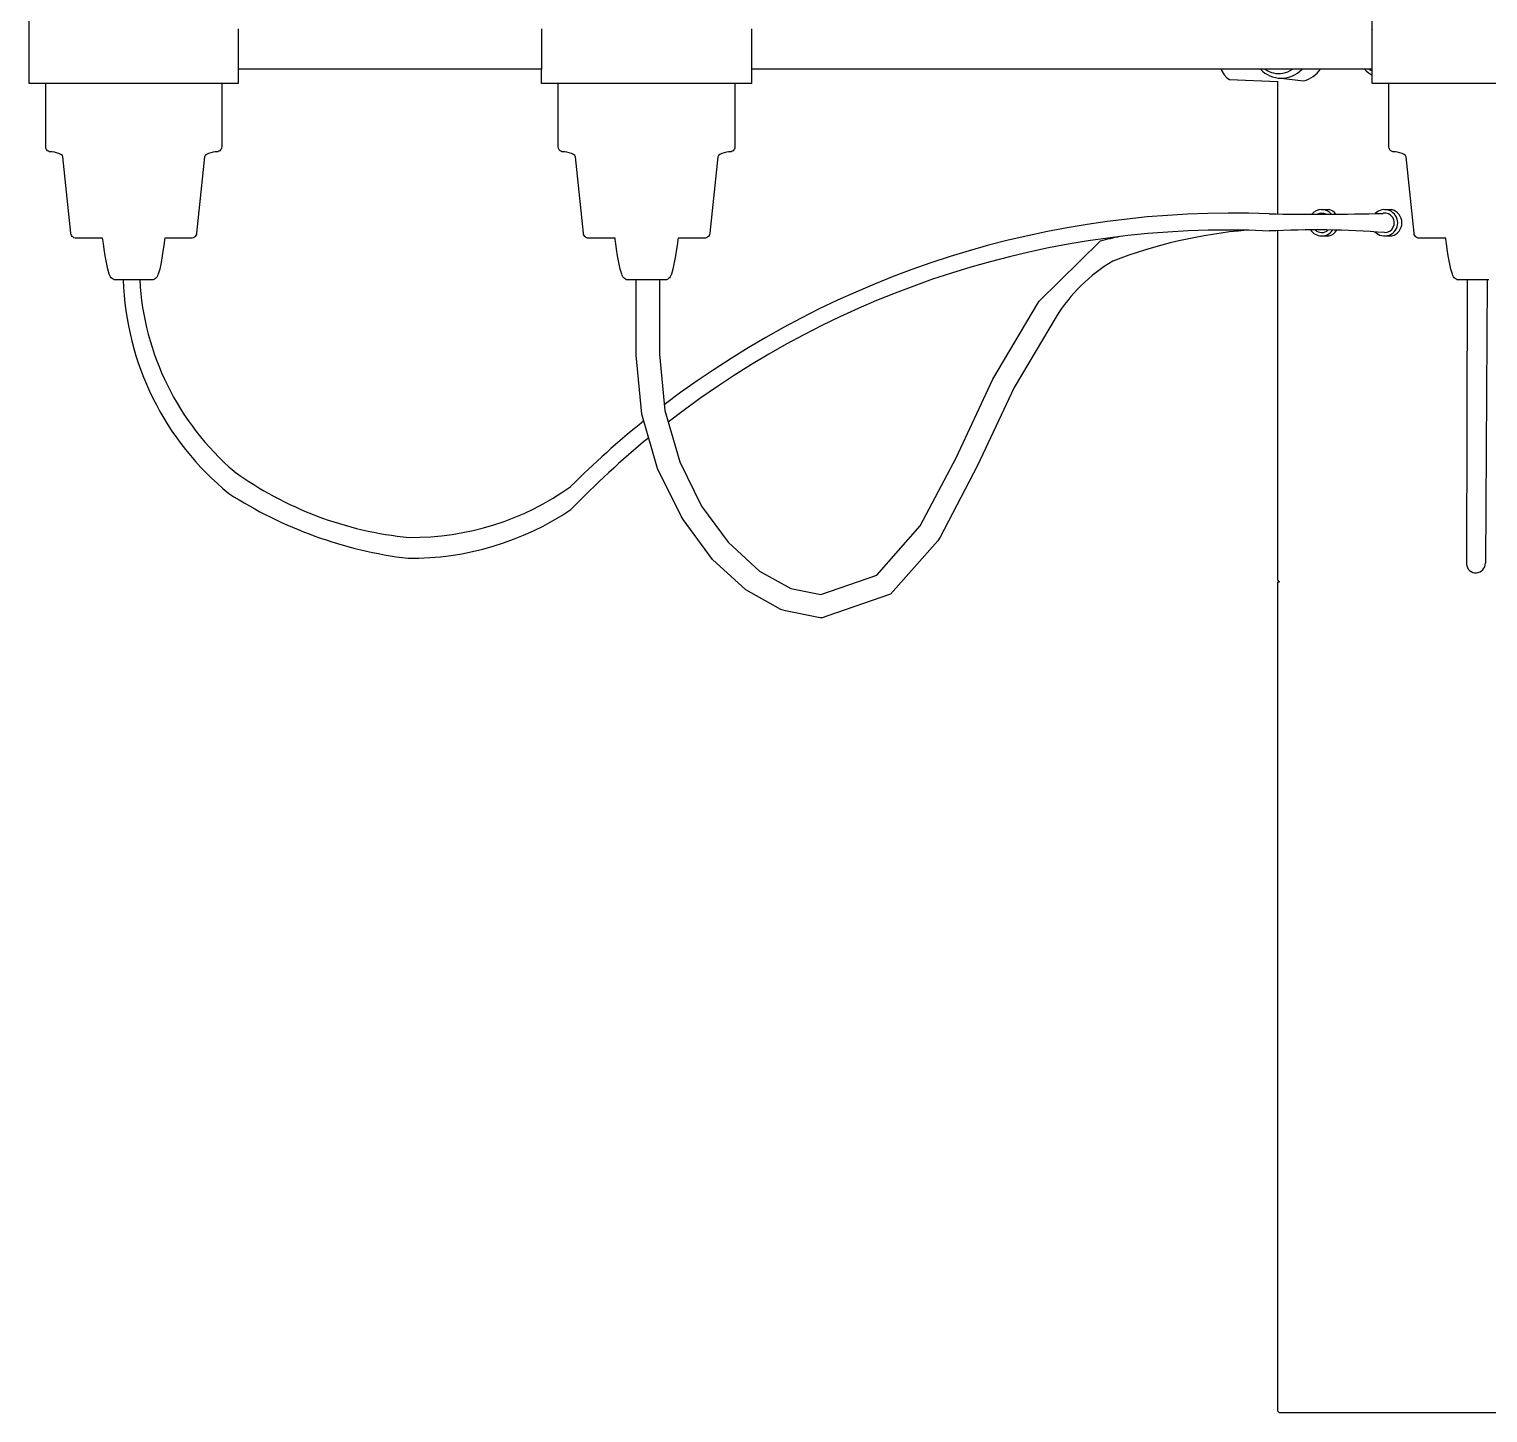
# Model space of a CAD drawing. Header units: millimetres. Extents: x 112 to 8820, y -2365 to 5002.
# Drawn here: x 4274.5 to 4494.1, y -1118.3 to -910.1 of the extents above; entities that cross this region are included whole.
import ezdxf

# ---------------------------------------------------------------- set-up
doc = ezdxf.new("R2010")
doc.units = ezdxf.units.MM

# ---------------------------------------------------------------- blocks, each defined once
blk = doc.blocks.new('2097-50_EL_frontal')
for p, q in [((-21.796, 20.003), (-21.796, 21.003)), ((-1.579, 20.003), (-1.579, 21.003)), ((-18.648, 20.83), (-18.648, 20.221)), ((-14.082, 20.83), (-14.082, 20.221)), ((-10.922, 20.83), (-10.922, 20.221)), ((-14.082, 20.221), (-18.648, 20.221)), ((-18.648, 20.221), (-18.648, 20.003)), ((-14.082, 20.003), (-14.082, 20.221)), ((-1.579, 20.221), (-10.922, 20.221)), ((-10.922, 20.221), (-10.922, 20.003)), ((-3.861, 20.221), (-3.81, 20.138)), ((-3.847, 20.203), (-3.844, 20.193)), ((-21.789, 20.003), (-21.796, 20.003)), ((-21.72, 20.003), (-21.789, 20.003)), ((-21.392, 20.003), (-21.72, 20.003)), ((-21.546, 19.051), (-21.546, 20.003)), ((-21.146, 20.003), (-21.392, 20.003)), ((-20.861, 20.003), (-21.146, 20.003)), ((-20.547, 20.003), (-20.861, 20.003)), ((-20.218, 20.003), (-20.547, 20.003)), ((-19.89, 20.003), (-20.218, 20.003)), ((-19.576, 20.003), (-19.89, 20.003)), ((-19.29, 20.003), (-19.576, 20.003)), ((-19.045, 20.003), (-19.29, 20.003)), ((-18.851, 20.003), (-19.045, 20.003)), ((-18.898, 20.003), (-18.898, 19.051)), ((-18.717, 20.003), (-18.851, 20.003)), ((-18.648, 20.003), (-18.717, 20.003)), ((-14.014, 20.003), (-14.082, 20.003)), ((-13.879, 20.003), (-14.014, 20.003)), ((-13.685, 20.003), (-13.879, 20.003)), ((-13.832, 19.051), (-13.832, 20.003)), ((-13.44, 20.003), (-13.685, 20.003)), ((-13.154, 20.003), (-13.44, 20.003)), ((-12.84, 20.003), (-13.154, 20.003)), ((-12.512, 20.003), (-12.84, 20.003)), ((-12.184, 20.003), (-12.512, 20.003)), ((-11.87, 20.003), (-12.184, 20.003)), ((-11.584, 20.003), (-11.87, 20.003)), ((-11.338, 20.003), (-11.584, 20.003)), ((-11.144, 20.003), (-11.338, 20.003)), ((-11.172, 20.003), (-11.172, 19.051)), ((-11.01, 20.003), (-11.144, 20.003)), ((-10.941, 20.003), (-11.01, 20.003)), ((-10.922, 20.003), (-10.941, 20.003)), ((-3.81, 20.138), (-3.768, 20.088)), ((-3.768, 20.088), (-3.726, 20.067)), ((-3.726, 20.067), (-3.002, 20.036)), ((-3.002, 18.041), (-3.002, 20.042)), ((-2.949, 20.086), (-2.613, 20.043, -0.095)), ((1.581, 20.003), (-1.579, 20.003)), ((-1.329, 19.051), (-1.329, 20.003)), ((-21.544, 19.034), (-21.546, 19.051)), ((-21.539, 19.019), (-21.544, 19.034)), ((-21.53, 19.005), (-21.539, 19.019)), ((-21.518, 18.993), (-21.53, 19.005)), ((-21.505, 18.985), (-21.518, 18.993)), ((-21.489, 18.979), (-21.505, 18.985)), ((-21.472, 18.977), (-21.489, 18.979)), ((-21.448, 18.975), (-21.472, 18.977)), ((-21.417, 18.97), (-21.448, 18.975)), ((-21.382, 18.961), (-21.417, 18.97)), ((-21.348, 18.95), (-21.382, 18.961)), ((-21.318, 18.936), (-21.348, 18.95)), ((-21.296, 18.921), (-21.318, 18.936)), ((-21.287, 18.903), (-21.296, 18.921)), ((-21.168, 17.751), (-21.287, 18.903)), ((-19.157, 18.903), (-19.276, 17.751)), ((-19.148, 18.921), (-19.157, 18.903)), ((-19.126, 18.936), (-19.148, 18.921)), ((-19.096, 18.95), (-19.126, 18.936)), ((-19.062, 18.961), (-19.096, 18.95)), ((-19.027, 18.97), (-19.062, 18.961)), ((-18.996, 18.975), (-19.027, 18.97)), ((-18.972, 18.977), (-18.996, 18.975)), ((-18.955, 18.979), (-18.972, 18.977)), ((-18.939, 18.985), (-18.955, 18.979)), ((-18.926, 18.993), (-18.939, 18.985)), ((-18.914, 19.005), (-18.926, 18.993)), ((-18.905, 19.019), (-18.914, 19.005)), ((-18.9, 19.034), (-18.905, 19.019)), ((-18.898, 19.051), (-18.9, 19.034)), ((-13.83, 19.034), (-13.832, 19.051)), ((-13.825, 19.019), (-13.83, 19.034)), ((-13.816, 19.005), (-13.825, 19.019)), ((-13.805, 18.993), (-13.816, 19.005)), ((-13.791, 18.985), (-13.805, 18.993)), ((-13.776, 18.979), (-13.791, 18.985)), ((-13.759, 18.977), (-13.776, 18.979)), ((-13.734, 18.975), (-13.759, 18.977)), ((-13.703, 18.97), (-13.734, 18.975)), ((-13.669, 18.961), (-13.703, 18.97)), ((-13.634, 18.95), (-13.669, 18.961)), ((-13.604, 18.936), (-13.634, 18.95)), ((-13.583, 18.921), (-13.604, 18.936)), ((-13.573, 18.903), (-13.583, 18.921)), ((-13.454, 17.751), (-13.573, 18.903)), ((-11.431, 18.903), (-11.55, 17.751)), ((-11.422, 18.921), (-11.431, 18.903)), ((-11.4, 18.936), (-11.422, 18.921)), ((-11.37, 18.95), (-11.4, 18.936)), ((-11.336, 18.961), (-11.37, 18.95)), ((-11.301, 18.97), (-11.336, 18.961)), ((-11.27, 18.975), (-11.301, 18.97)), ((-11.246, 18.977), (-11.27, 18.975)), ((-11.229, 18.979), (-11.246, 18.977)), ((-11.213, 18.985), (-11.229, 18.979)), ((-11.2, 18.993), (-11.213, 18.985)), ((-11.188, 19.005), (-11.2, 18.993)), ((-11.18, 19.019), (-11.188, 19.005)), ((-11.174, 19.034), (-11.18, 19.019)), ((-11.172, 19.051), (-11.174, 19.034)), ((-1.327, 19.034), (-1.329, 19.051)), ((-1.322, 19.019), (-1.327, 19.034)), ((-1.313, 19.005), (-1.322, 19.019)), ((-1.301, 18.993), (-1.313, 19.005)), ((-1.288, 18.985), (-1.301, 18.993)), ((-1.272, 18.979), (-1.288, 18.985)), ((-1.255, 18.977), (-1.272, 18.979)), ((-1.231, 18.975), (-1.255, 18.977)), ((-1.2, 18.97), (-1.231, 18.975)), ((-1.165, 18.961), (-1.2, 18.97)), ((-1.131, 18.95), (-1.165, 18.961)), ((-1.101, 18.936), (-1.131, 18.95)), ((-1.079, 18.921), (-1.101, 18.936)), ((-1.07, 18.903), (-1.079, 18.921)), ((-0.951, 17.751), (-1.07, 18.903)), ((-2.341, 18.107, -0.203), (-2.232, 18.107, -0.203)), ((-1.394, 18.107, -0.203), (-1.284, 18.107, -0.203)), ((-3.002, 12.532), (-3.002, 17.791)), ((-21.165, 17.734), (-21.168, 17.751)), ((-21.158, 17.718), (-21.165, 17.734)), ((-21.148, 17.705), (-21.158, 17.718)), ((-21.135, 17.693), (-21.148, 17.705)), ((-21.121, 17.685), (-21.135, 17.693)), ((-21.104, 17.679), (-21.121, 17.685)), ((-21.087, 17.677), (-21.104, 17.679)), ((-21.08, 17.677), (-21.087, 17.677)), ((-21.042, 17.677), (-21.08, 17.677)), ((-20.968, 17.677), (-21.042, 17.677)), ((-20.862, 17.677), (-20.968, 17.677)), ((-20.727, 17.677), (-20.862, 17.677)), ((-20.69, 17.677), (-20.727, 17.677)), ((-20.687, 17.655), (-20.69, 17.677)), ((-20.679, 17.596), (-20.687, 17.655)), ((-20.667, 17.512), (-20.679, 17.596)), ((-19.765, 17.596), (-19.777, 17.512)), ((-19.757, 17.655), (-19.765, 17.596)), ((-19.754, 17.677), (-19.757, 17.655)), ((-19.709, 17.677), (-19.754, 17.677)), ((-19.575, 17.677), (-19.709, 17.677)), ((-19.468, 17.677), (-19.575, 17.677)), ((-19.395, 17.677), (-19.468, 17.677)), ((-19.357, 17.677), (-19.395, 17.677)), ((-19.34, 17.679), (-19.357, 17.677)), ((-19.323, 17.685), (-19.34, 17.679)), ((-19.309, 17.693), (-19.323, 17.685)), ((-19.296, 17.705), (-19.309, 17.693)), ((-19.286, 17.718), (-19.296, 17.705)), ((-19.279, 17.734), (-19.286, 17.718)), ((-19.276, 17.751), (-19.279, 17.734)), ((-13.451, 17.734), (-13.454, 17.751)), ((-13.444, 17.718), (-13.451, 17.734)), ((-13.434, 17.705), (-13.444, 17.718)), ((-13.421, 17.693), (-13.434, 17.705)), ((-13.407, 17.685), (-13.421, 17.693)), ((-13.391, 17.679), (-13.407, 17.685)), ((-13.373, 17.677), (-13.391, 17.679)), ((-13.336, 17.677), (-13.373, 17.677)), ((-13.262, 17.677), (-13.336, 17.677)), ((-13.156, 17.677), (-13.262, 17.677)), ((-13.021, 17.677), (-13.156, 17.677)), ((-12.976, 17.677), (-13.021, 17.677)), ((-12.973, 17.655), (-12.976, 17.677)), ((-12.965, 17.596), (-12.973, 17.655)), ((-12.953, 17.512), (-12.965, 17.596)), ((-12.039, 17.596), (-12.051, 17.512)), ((-12.031, 17.655), (-12.039, 17.596)), ((-12.028, 17.677), (-12.031, 17.655)), ((-12.003, 17.677), (-12.028, 17.677)), ((-11.868, 17.677), (-12.003, 17.677)), ((-11.762, 17.677), (-11.868, 17.677)), ((-11.688, 17.677), (-11.762, 17.677)), ((-11.651, 17.677), (-11.688, 17.677)), ((-11.631, 17.677), (-11.651, 17.677)), ((-11.614, 17.679), (-11.631, 17.677)), ((-11.598, 17.685), (-11.614, 17.679)), ((-11.583, 17.693), (-11.598, 17.685)), ((-11.571, 17.705), (-11.583, 17.693)), ((-11.561, 17.718), (-11.571, 17.705)), ((-11.554, 17.734), (-11.561, 17.718)), ((-11.55, 17.751), (-11.554, 17.734)), ((-6.591, 16.731), (-5.673, 17.634)), ((-2.341, 17.711, -0.203), (-2.232, 17.711, -0.203)), ((-1.394, 17.711, -0.203), (-1.284, 17.711, -0.203)), ((-0.948, 17.734), (-0.951, 17.751)), ((-0.941, 17.718), (-0.948, 17.734)), ((-0.931, 17.705), (-0.941, 17.718)), ((-0.918, 17.693), (-0.931, 17.705)), ((-0.904, 17.685), (-0.918, 17.693)), ((-0.887, 17.679), (-0.904, 17.685)), ((-0.87, 17.677), (-0.887, 17.679)), ((-0.851, 17.677), (-0.87, 17.677)), ((-0.813, 17.677), (-0.851, 17.677)), ((-0.851, 17.677), (-0.851, 17.677)), ((-0.74, 17.677), (-0.813, 17.677)), ((-0.633, 17.677), (-0.74, 17.677)), ((-0.499, 17.677), (-0.633, 17.677)), ((-0.473, 17.677), (-0.499, 17.677)), ((-0.47, 17.655), (-0.473, 17.677)), ((-0.462, 17.596), (-0.47, 17.655)), ((-0.45, 17.512), (-0.462, 17.596)), ((-20.652, 17.412), (-20.667, 17.512)), ((-20.633, 17.309), (-20.652, 17.412)), ((-19.792, 17.412), (-19.811, 17.309)), ((-19.777, 17.512), (-19.792, 17.412)), ((-12.938, 17.412), (-12.953, 17.512)), ((-12.919, 17.309), (-12.938, 17.412)), ((-12.067, 17.412), (-12.085, 17.309)), ((-12.051, 17.512), (-12.067, 17.412)), ((-0.435, 17.412), (-0.45, 17.512)), ((-0.416, 17.309), (-0.435, 17.412)), ((-20.613, 17.213), (-20.633, 17.309)), ((-20.59, 17.135), (-20.613, 17.213)), ((-20.582, 17.115), (-20.59, 17.135)), ((-19.854, 17.135), (-19.862, 17.115)), ((-19.831, 17.213), (-19.854, 17.135)), ((-19.811, 17.309), (-19.831, 17.213)), ((-12.899, 17.213), (-12.919, 17.309)), ((-12.877, 17.135), (-12.899, 17.213)), ((-12.869, 17.115), (-12.877, 17.135)), ((-12.128, 17.135), (-12.136, 17.115)), ((-12.106, 17.213), (-12.128, 17.135)), ((-12.085, 17.309), (-12.106, 17.213)), ((-0.396, 17.213), (-0.416, 17.309)), ((-0.373, 17.135), (-0.396, 17.213)), ((-0.365, 17.115), (-0.373, 17.135)), ((-20.573, 17.098), (-20.582, 17.115)), ((-20.561, 17.082), (-20.573, 17.098)), ((-20.548, 17.069), (-20.561, 17.082)), ((-20.533, 17.059), (-20.548, 17.069)), ((-20.517, 17.052), (-20.533, 17.059)), ((-20.501, 17.05), (-20.517, 17.052)), ((-20.493, 17.05), (-20.501, 17.05)), ((-20.481, 17.05), (-20.493, 17.05)), ((-20.458, 17.05), (-20.481, 17.05)), ((-20.424, 17.05), (-20.458, 17.05)), ((-20.381, 17.05), (-20.424, 17.05)), ((-20.331, 17.05), (-20.381, 17.05)), ((-20.276, 17.05), (-20.331, 17.05)), ((-20.218, 17.05), (-20.276, 17.05)), ((-20.161, 17.05), (-20.218, 17.05)), ((-20.106, 17.05), (-20.161, 17.05)), ((-20.056, 17.05), (-20.106, 17.05)), ((-20.013, 17.05), (-20.056, 17.05)), ((-19.979, 17.05), (-20.013, 17.05)), ((-19.955, 17.05), (-19.979, 17.05)), ((-19.943, 17.05), (-19.955, 17.05)), ((-19.927, 17.052), (-19.943, 17.05)), ((-19.911, 17.059), (-19.927, 17.052)), ((-19.896, 17.069), (-19.911, 17.059)), ((-19.883, 17.082), (-19.896, 17.069)), ((-19.871, 17.098), (-19.883, 17.082)), ((-19.862, 17.115), (-19.871, 17.098)), ((-12.859, 17.098), (-12.869, 17.115)), ((-12.847, 17.082), (-12.859, 17.098)), ((-12.834, 17.069), (-12.847, 17.082)), ((-12.819, 17.059), (-12.834, 17.069)), ((-12.804, 17.052), (-12.819, 17.059)), ((-12.787, 17.05), (-12.804, 17.052)), ((-12.775, 17.05), (-12.787, 17.05)), ((-12.751, 17.05), (-12.775, 17.05)), ((-12.717, 17.05), (-12.751, 17.05)), ((-12.674, 17.05), (-12.717, 17.05)), ((-12.624, 17.05), (-12.674, 17.05)), ((-12.658, 15.917), (-12.658, 17.05)), ((-12.569, 17.05), (-12.624, 17.05)), ((-12.512, 17.05), (-12.569, 17.05)), ((-12.454, 17.05), (-12.512, 17.05)), ((-12.399, 17.05), (-12.454, 17.05)), ((-12.349, 17.05), (-12.399, 17.05)), ((-12.306, 17.05), (-12.349, 17.05)), ((-12.309, 17.05), (-12.309, 15.933)), ((-12.273, 17.05), (-12.306, 17.05)), ((-12.249, 17.05), (-12.273, 17.05)), ((-12.237, 17.05), (-12.249, 17.05)), ((-12.23, 17.05), (-12.237, 17.05)), ((-12.218, 17.05), (-12.23, 17.05)), ((-12.201, 17.052), (-12.218, 17.05)), ((-12.185, 17.059), (-12.201, 17.052)), ((-12.17, 17.069), (-12.185, 17.059)), ((-12.157, 17.082), (-12.17, 17.069)), ((-12.146, 17.098), (-12.157, 17.082)), ((-12.136, 17.115), (-12.146, 17.098)), ((-0.355, 17.098), (-0.365, 17.115)), ((-0.344, 17.082), (-0.355, 17.098)), ((-0.331, 17.069), (-0.344, 17.082)), ((-0.316, 17.059), (-0.331, 17.069)), ((-0.3, 17.052), (-0.316, 17.059)), ((-0.284, 17.05), (-0.3, 17.052)), ((-0.272, 17.05), (-0.284, 17.05)), ((-0.265, 17.05), (-0.272, 17.05)), ((-0.253, 17.05), (-0.265, 17.05)), ((-0.265, 17.05), (-0.265, 17.05)), ((-0.229, 17.05), (-0.253, 17.05)), ((-0.195, 17.05), (-0.229, 17.05)), ((-0.152, 17.05), (-0.195, 17.05)), ((-0.152, 17.05), (-0.163, 12.773, -2.04)), ((-0.102, 17.05), (-0.152, 17.05)), ((-0.047, 17.05), (-0.102, 17.05)), ((0.01, 17.05), (-0.047, 17.05)), ((0.068, 17.05), (0.01, 17.05)), ((0.123, 17.05), (0.068, 17.05)), ((0.173, 17.05), (0.123, 17.05)), ((0.148, 17.05), (0.123, 12.789)), ((-7.291, 15.556), (-6.62, 16.688)), ((-6.62, 16.688), (-6.591, 16.731)), ((-6.339, 16.493), (-6.969, 15.43)), ((-12.573, 15.029), (-12.658, 15.917)), ((-12.309, 15.933), (-12.227, 15.086)), ((-7.844, 14.373), (-7.291, 15.556)), ((-6.969, 15.43), (-7.519, 14.255)), ((-12.337, 14.21), (-12.573, 15.029)), ((-12.227, 15.086), (-12.004, 14.312)), ((-12.004, 14.312), (-11.675, 13.644)), ((-8.383, 13.348), (-7.844, 14.373)), ((-11.984, 13.492), (-12.337, 14.21)), ((-7.519, 14.255), (-8.085, 13.177)), ((-11.675, 13.644), (-11.276, 13.101)), ((-11.954, 13.446), (-11.984, 13.492)), ((-11.51, 12.842), (-11.954, 13.446)), ((-9.037, 12.605), (-8.383, 13.348)), ((-8.085, 13.177), (-8.119, 13.124)), ((-11.276, 13.101), (-10.802, 12.666)), ((-8.119, 13.124), (-8.829, 12.319)), ((-11.01, 12.383), (-11.51, 12.842)), ((-10.802, 12.666), (-10.329, 12.403)), ((-9.881, 12.315), (-9.037, 12.605)), ((-2.977, 12.507), (-3.002, 12.532)), ((-10.483, 12.09), (-11.01, 12.383)), ((-10.329, 12.403), (-9.881, 12.315)), ((-8.829, 12.319), (-9.788, 11.988)), ((-3.002, 0.025), (-3.002, 12.507)), ((-3.002, 12.507), (-2.977, 12.507)), ((-10.412, 12.067), (-10.483, 12.09)), ((-9.891, 11.964), (-10.412, 12.067)), ((-9.86, 11.964), (-9.891, 11.964)), ((-9.788, 11.988), (-9.86, 11.964)), ((-2.977, 0), (-3.002, 0.025)), ((-2.931, 0), (-2.977, 0)), ((-2.797, 0), (-2.931, 0)), ((-2.578, 0), (-2.797, 0)), ((-2.28, 0), (-2.578, 0)), ((-1.913, 0), (-2.28, 0)), ((-1.488, 0), (-1.913, 0)), ((-1.018, 0), (-1.488, 0)), ((-0.517, 0), (-1.018, 0)), ((0, 0), (-0.517, 0)), ((0.517, 0), (0, 0))]:
    blk.add_line(p, q)
for centre, radius, start, end in [((-1.423, 20.504), 0.349, 116.5366, 117.7177), ((-2.949, 20.513), 0.428, 223.0627, 316.9373), ((-2.987, 20.504), 0.349, 234.1049, 280.425), ((-2.987, 20.504), 0.349, 280.425, 305.8951), ((-2.75, 20.508, -0.095), 0.485, 286.476, 323.7838), ((-1.384, 20.513), 0.428, 223.0627, 242.9218), ((-1.423, 20.504), 0.349, 234.1049, 243.4634), ((-3.691, 3.955), 14.099, 87.7327, 127.3058), ((-2.48, 63.117), 45.079, 269.1697, 271.3535), ((-2.341, 17.909, -0.203), 0.198, 41.054, 139.2966), ((-2.341, 17.908), 0.145, 64.7877, 115.583), ((-2.268, 3.501), 14.538, 90.0242, 90.3832), ((-2.287, 17.909, -0.203), 0.206, 39.4457, 74.5834), ((-1.394, 17.909, -0.203), 0.198, 223.2606, 135.4074), ((-1.393, 17.908), 0.145, 270, 98.7552), ((-1.339, 17.909, -0.203), 0.206, 285.4166, 74.5834), ((-3.746, 4.059), 13.74, 87.441, 127.8453), ((-2.838, 10.432), 7.392, 94.8896, 110.9882), ((-2.448, 3.653), 14.149, 85.7224, 92.7739), ((-2.341, 17.909, -0.203), 0.198, 212.5627, 326.5784), ((-2.341, 17.908), 0.145, 226.71, 312.4255), ((-2.287, 17.909, -0.203), 0.206, 285.4166, 327.4853), ((-2.268, 3.501), 14.538, 102.3517, 103.5469), ((-4.163, 15.136), 2.564, 121.0371, 148.0483), ((-16.052, 17.191), 4.331, 181.8703, 230.7881), ((-16.033, 17.28), 4.106, 183.2124, 229.2631), ((-3.691, 3.955), 14.099, 128.8984, 134.9126), ((-3.746, 4.059), 13.74, 129.416, 136.0625), ((-15.56, 18.534), 5.385, 234.161, 264.4861), ((-15.32, 19.217), 6.404, 237.1862, 263.0767), ((-16.033, 17.28), 4.106, 269.3841, 305.57), ((-16.052, 17.191), 4.331, 269.4748, 303.8271), ((-0.02, 12.783, -2.04), 0.143, 183.8428, 2.5964)]:
    blk.add_arc(centre, radius, start, end)

msp = doc.modelspace()

# ---------------------------------------------------------------- block references
at = {"color": 0, "xscale": 10, "yscale": 10, "zscale": 10}
msp.add_blockref('2097-50_EL_frontal', (4492.47, -1118.34), dxfattribs=at)

doc.saveas('drawing.dxf')
